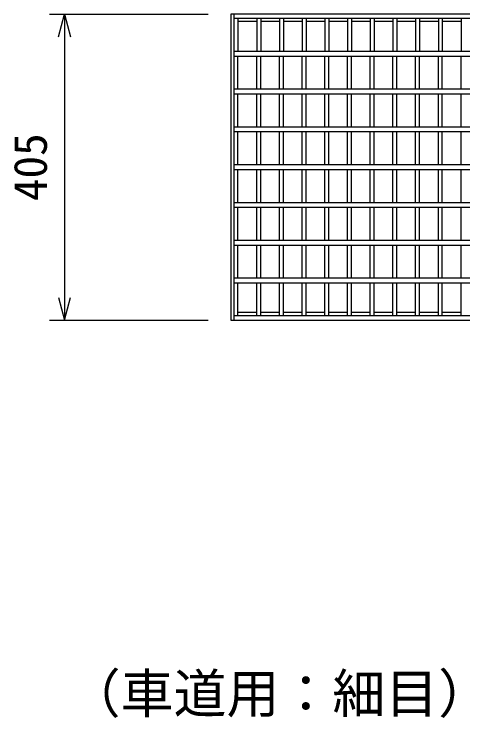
# Model space of a CAD drawing. Units: millimetres, scale not verified. Extents: x -16800 to 16800, y -5940 to 5940.
# Drawn here: x -2807 to -2214, y 1716 to 2647 of the extents above; entities that cross this region are included whole.
import ezdxf
from ezdxf.enums import TextEntityAlignment as Align

# ---------------------------------------------------------------- set-up
doc = ezdxf.new("R2010")
doc.units = ezdxf.units.MM
doc.header["$LTSCALE"] = 20
doc.layers.add('0-0_DIM', color=7, linetype='Continuous', lineweight=25)
doc.layers.add('0-2_HATCH', color=6, linetype='Continuous', lineweight=25)
doc.styles.add('ＭＳ ゴシック', font='')
doc.styles.get('ＭＳ ゴシック').set_extended_font_data('MS Gothic')

msp = doc.modelspace()

# ---------------------------------------------------------------- linework, layer by layer
at = {"layer": '0-0_DIM'}
for p, q in [((-2760.61, 2647.34), (-2550.61, 2647.34)), ((-2740.61, 2647.34), (-2740.61, 2242.34)), ((-2760.61, 2242.34), (-2550.61, 2242.34))]:
    msp.add_line(p, q, dxfattribs=at)
for points in [[(-2748.65, 2617.34), (-2740.61, 2647.34), (-2732.57, 2617.34)], [(-2748.65, 2272.34), (-2740.61, 2242.34), (-2732.57, 2272.34)]]:
    msp.add_lwpolyline(points, dxfattribs=at)
at = {"layer": '0-2_HATCH'}
for p, q in [((-2516.11, 2242.34), (-2516.11, 2647.34)), ((-1521.11, 2641.34), (-2516.11, 2641.34)), ((-2511.11, 2641.34), (-2511.11, 2597.84)), ((-2486.11, 2637.34), (-2511.11, 2637.34)), ((-2486.11, 2641.34), (-2486.11, 2597.84)), ((-2481.11, 2641.34), (-2481.11, 2597.84)), ((-2456.11, 2637.34), (-2481.11, 2637.34)), ((-2456.11, 2641.34), (-2456.11, 2597.84)), ((-2451.11, 2641.34), (-2451.11, 2597.84)), ((-2426.11, 2637.34), (-2451.11, 2637.34)), ((-2426.11, 2641.34), (-2426.11, 2597.84)), ((-2421.11, 2641.34), (-2421.11, 2597.84)), ((-2396.11, 2637.34), (-2421.11, 2637.34)), ((-2396.11, 2641.34), (-2396.11, 2597.84)), ((-2391.11, 2641.34), (-2391.11, 2597.84)), ((-2366.11, 2637.34), (-2391.11, 2637.34)), ((-2366.11, 2641.34), (-2366.11, 2597.84)), ((-2361.11, 2641.34), (-2361.11, 2597.84)), ((-2336.11, 2637.34), (-2361.11, 2637.34)), ((-2336.11, 2641.34), (-2336.11, 2597.84)), ((-2331.11, 2641.34), (-2331.11, 2597.84)), ((-2306.11, 2637.34), (-2331.11, 2637.34)), ((-2306.11, 2641.34), (-2306.11, 2597.84)), ((-2301.11, 2641.34), (-2301.11, 2597.84)), ((-2276.11, 2637.34), (-2301.11, 2637.34)), ((-2276.11, 2641.34), (-2276.11, 2597.84)), ((-2271.11, 2641.34), (-2271.11, 2597.84)), ((-2246.11, 2637.34), (-2271.11, 2637.34)), ((-2246.11, 2641.34), (-2246.11, 2597.84)), ((-2241.11, 2641.34), (-2241.11, 2597.84)), ((-2216.11, 2637.34), (-2241.11, 2637.34)), ((-2216.11, 2641.34), (-2216.11, 2597.84)), ((-1521.11, 2597.84), (-2516.11, 2597.84)), ((-2516.11, 2591.84), (-1521.11, 2591.84)), ((-2511.11, 2547.84), (-2511.11, 2591.84)), ((-2486.11, 2547.84), (-2486.11, 2591.84)), ((-2481.11, 2547.84), (-2481.11, 2591.84)), ((-2456.11, 2547.84), (-2456.11, 2591.84)), ((-2451.11, 2547.84), (-2451.11, 2591.84)), ((-2426.11, 2547.84), (-2426.11, 2591.84)), ((-2421.11, 2547.84), (-2421.11, 2591.84)), ((-2396.11, 2547.84), (-2396.11, 2591.84)), ((-2391.11, 2547.84), (-2391.11, 2591.84)), ((-2366.11, 2547.84), (-2366.11, 2591.84)), ((-2361.11, 2547.84), (-2361.11, 2591.84)), ((-2336.11, 2547.84), (-2336.11, 2591.84)), ((-2331.11, 2547.84), (-2331.11, 2591.84)), ((-2306.11, 2547.84), (-2306.11, 2591.84)), ((-2301.11, 2547.84), (-2301.11, 2591.84)), ((-2276.11, 2547.84), (-2276.11, 2591.84)), ((-2271.11, 2547.84), (-2271.11, 2591.84)), ((-2246.11, 2547.84), (-2246.11, 2591.84)), ((-2241.11, 2547.84), (-2241.11, 2591.84)), ((-2216.11, 2547.84), (-2216.11, 2591.84)), ((-1521.11, 2547.84), (-2516.11, 2547.84)), ((-2516.11, 2541.84), (-1521.11, 2541.84)), ((-2511.11, 2497.84), (-2511.11, 2541.84)), ((-2486.11, 2497.84), (-2486.11, 2541.84)), ((-2481.11, 2497.84), (-2481.11, 2541.84)), ((-2456.11, 2497.84), (-2456.11, 2541.84)), ((-2451.11, 2497.84), (-2451.11, 2541.84)), ((-2426.11, 2497.84), (-2426.11, 2541.84)), ((-2421.11, 2497.84), (-2421.11, 2541.84)), ((-2396.11, 2497.84), (-2396.11, 2541.84)), ((-2391.11, 2497.84), (-2391.11, 2541.84)), ((-2366.11, 2497.84), (-2366.11, 2541.84)), ((-2361.11, 2497.84), (-2361.11, 2541.84)), ((-2336.11, 2497.84), (-2336.11, 2541.84)), ((-2331.11, 2497.84), (-2331.11, 2541.84)), ((-2306.11, 2497.84), (-2306.11, 2541.84)), ((-2301.11, 2497.84), (-2301.11, 2541.84)), ((-2276.11, 2497.84), (-2276.11, 2541.84)), ((-2271.11, 2497.84), (-2271.11, 2541.84)), ((-2246.11, 2497.84), (-2246.11, 2541.84)), ((-2241.11, 2497.84), (-2241.11, 2541.84)), ((-2216.11, 2497.84), (-2216.11, 2541.84)), ((-1521.11, 2497.84), (-2516.11, 2497.84)), ((-2516.11, 2491.84), (-1521.11, 2491.84)), ((-2511.11, 2447.84), (-2511.11, 2491.84)), ((-2486.11, 2447.84), (-2486.11, 2491.84)), ((-2481.11, 2447.84), (-2481.11, 2491.84)), ((-2456.11, 2447.84), (-2456.11, 2491.84)), ((-2451.11, 2447.84), (-2451.11, 2491.84)), ((-2426.11, 2447.84), (-2426.11, 2491.84)), ((-2421.11, 2447.84), (-2421.11, 2491.84)), ((-2396.11, 2447.84), (-2396.11, 2491.84)), ((-2391.11, 2447.84), (-2391.11, 2491.84)), ((-2366.11, 2447.84), (-2366.11, 2491.84)), ((-2361.11, 2447.84), (-2361.11, 2491.84)), ((-2336.11, 2447.84), (-2336.11, 2491.84)), ((-2331.11, 2447.84), (-2331.11, 2491.84)), ((-2306.11, 2447.84), (-2306.11, 2491.84)), ((-2301.11, 2447.84), (-2301.11, 2491.84)), ((-2276.11, 2447.84), (-2276.11, 2491.84)), ((-2271.11, 2447.84), (-2271.11, 2491.84)), ((-2246.11, 2447.84), (-2246.11, 2491.84)), ((-2241.11, 2447.84), (-2241.11, 2491.84)), ((-2216.11, 2447.84), (-2216.11, 2491.84)), ((-1521.11, 2447.84), (-2516.11, 2447.84)), ((-2516.11, 2441.84), (-1521.11, 2441.84)), ((-2511.11, 2397.84), (-2511.11, 2441.84)), ((-2486.11, 2397.84), (-2486.11, 2441.84)), ((-2481.11, 2397.84), (-2481.11, 2441.84)), ((-2456.11, 2397.84), (-2456.11, 2441.84)), ((-2451.11, 2397.84), (-2451.11, 2441.84)), ((-2426.11, 2397.84), (-2426.11, 2441.84)), ((-2421.11, 2397.84), (-2421.11, 2441.84)), ((-2396.11, 2397.84), (-2396.11, 2441.84)), ((-2391.11, 2397.84), (-2391.11, 2441.84)), ((-2366.11, 2397.84), (-2366.11, 2441.84)), ((-2361.11, 2397.84), (-2361.11, 2441.84)), ((-2336.11, 2397.84), (-2336.11, 2441.84)), ((-2331.11, 2397.84), (-2331.11, 2441.84)), ((-2306.11, 2397.84), (-2306.11, 2441.84)), ((-2301.11, 2397.84), (-2301.11, 2441.84)), ((-2276.11, 2397.84), (-2276.11, 2441.84)), ((-2271.11, 2397.84), (-2271.11, 2441.84)), ((-2246.11, 2397.84), (-2246.11, 2441.84)), ((-2241.11, 2397.84), (-2241.11, 2441.84)), ((-2216.11, 2397.84), (-2216.11, 2441.84)), ((-1521.11, 2397.84), (-2516.11, 2397.84)), ((-2516.11, 2391.84), (-1521.11, 2391.84)), ((-2511.11, 2347.84), (-2511.11, 2391.84)), ((-2486.11, 2347.84), (-2486.11, 2391.84)), ((-2481.11, 2347.84), (-2481.11, 2391.84)), ((-2456.11, 2347.84), (-2456.11, 2391.84)), ((-2451.11, 2347.84), (-2451.11, 2391.84)), ((-2426.11, 2347.84), (-2426.11, 2391.84)), ((-2421.11, 2347.84), (-2421.11, 2391.84)), ((-2396.11, 2347.84), (-2396.11, 2391.84)), ((-2391.11, 2347.84), (-2391.11, 2391.84)), ((-2366.11, 2347.84), (-2366.11, 2391.84)), ((-2361.11, 2347.84), (-2361.11, 2391.84)), ((-2336.11, 2347.84), (-2336.11, 2391.84)), ((-2331.11, 2347.84), (-2331.11, 2391.84)), ((-2306.11, 2347.84), (-2306.11, 2391.84)), ((-2301.11, 2347.84), (-2301.11, 2391.84)), ((-2276.11, 2347.84), (-2276.11, 2391.84)), ((-2271.11, 2347.84), (-2271.11, 2391.84)), ((-2246.11, 2347.84), (-2246.11, 2391.84)), ((-2241.11, 2347.84), (-2241.11, 2391.84)), ((-2216.11, 2347.84), (-2216.11, 2391.84)), ((-1521.11, 2347.84), (-2516.11, 2347.84)), ((-2516.11, 2341.84), (-1521.11, 2341.84)), ((-2511.11, 2297.84), (-2511.11, 2341.84)), ((-2486.11, 2297.84), (-2486.11, 2341.84)), ((-2481.11, 2297.84), (-2481.11, 2341.84)), ((-2456.11, 2297.84), (-2456.11, 2341.84)), ((-2451.11, 2297.84), (-2451.11, 2341.84)), ((-2426.11, 2297.84), (-2426.11, 2341.84)), ((-2421.11, 2297.84), (-2421.11, 2341.84)), ((-2396.11, 2297.84), (-2396.11, 2341.84)), ((-2391.11, 2297.84), (-2391.11, 2341.84)), ((-2366.11, 2297.84), (-2366.11, 2341.84)), ((-2361.11, 2297.84), (-2361.11, 2341.84)), ((-2336.11, 2297.84), (-2336.11, 2341.84)), ((-2331.11, 2297.84), (-2331.11, 2341.84)), ((-2306.11, 2297.84), (-2306.11, 2341.84)), ((-2301.11, 2297.84), (-2301.11, 2341.84)), ((-2276.11, 2297.84), (-2276.11, 2341.84)), ((-2271.11, 2297.84), (-2271.11, 2341.84)), ((-2246.11, 2297.84), (-2246.11, 2341.84)), ((-2241.11, 2297.84), (-2241.11, 2341.84)), ((-2216.11, 2297.84), (-2216.11, 2341.84)), ((-1521.11, 2297.84), (-2516.11, 2297.84)), ((-2516.11, 2291.84), (-1521.11, 2291.84)), ((-2511.11, 2248.34), (-2511.11, 2291.84)), ((-2486.11, 2248.34), (-2486.11, 2291.84)), ((-2481.11, 2248.34), (-2481.11, 2291.84)), ((-2456.11, 2248.34), (-2456.11, 2291.84)), ((-2451.11, 2248.34), (-2451.11, 2291.84)), ((-2426.11, 2248.34), (-2426.11, 2291.84)), ((-2421.11, 2248.34), (-2421.11, 2291.84)), ((-2396.11, 2248.34), (-2396.11, 2291.84)), ((-2391.11, 2248.34), (-2391.11, 2291.84)), ((-2366.11, 2248.34), (-2366.11, 2291.84)), ((-2361.11, 2248.34), (-2361.11, 2291.84)), ((-2336.11, 2248.34), (-2336.11, 2291.84)), ((-2331.11, 2248.34), (-2331.11, 2291.84)), ((-2306.11, 2248.34), (-2306.11, 2291.84)), ((-2301.11, 2248.34), (-2301.11, 2291.84)), ((-2276.11, 2248.34), (-2276.11, 2291.84)), ((-2271.11, 2248.34), (-2271.11, 2291.84)), ((-2246.11, 2248.34), (-2246.11, 2291.84)), ((-2241.11, 2248.34), (-2241.11, 2291.84)), ((-2216.11, 2248.34), (-2216.11, 2291.84)), ((-1521.11, 2248.34), (-2516.11, 2248.34)), ((-2486.11, 2252.34), (-2511.11, 2252.34)), ((-2456.11, 2252.34), (-2481.11, 2252.34)), ((-2426.11, 2252.34), (-2451.11, 2252.34)), ((-2396.11, 2252.34), (-2421.11, 2252.34)), ((-2366.11, 2252.34), (-2391.11, 2252.34)), ((-2336.11, 2252.34), (-2361.11, 2252.34)), ((-2306.11, 2252.34), (-2331.11, 2252.34)), ((-2276.11, 2252.34), (-2301.11, 2252.34)), ((-2246.11, 2252.34), (-2271.11, 2252.34)), ((-2216.11, 2252.34), (-2241.11, 2252.34))]:
    msp.add_line(p, q, dxfattribs=at)
msp.add_lwpolyline([(-1516.61, 2647.34), (-2520.61, 2647.34), (-2520.61, 2242.34), (-1516.61, 2242.34)], dxfattribs=at)

# ---------------------------------------------------------------- texts
at = {"layer": '0-0_DIM', "style": 'ＭＳ ゴシック'}
msp.add_text('405', height=43.99, rotation=90, dxfattribs=at).set_placement((-2750.61, 2399.84), align=Align.BOTTOM_LEFT)
msp.add_text('（車道用：細目）', height=51.32, dxfattribs=at).set_placement((-2736.33, 1707.55), align=Align.BOTTOM_LEFT)

doc.saveas('drawing.dxf')
